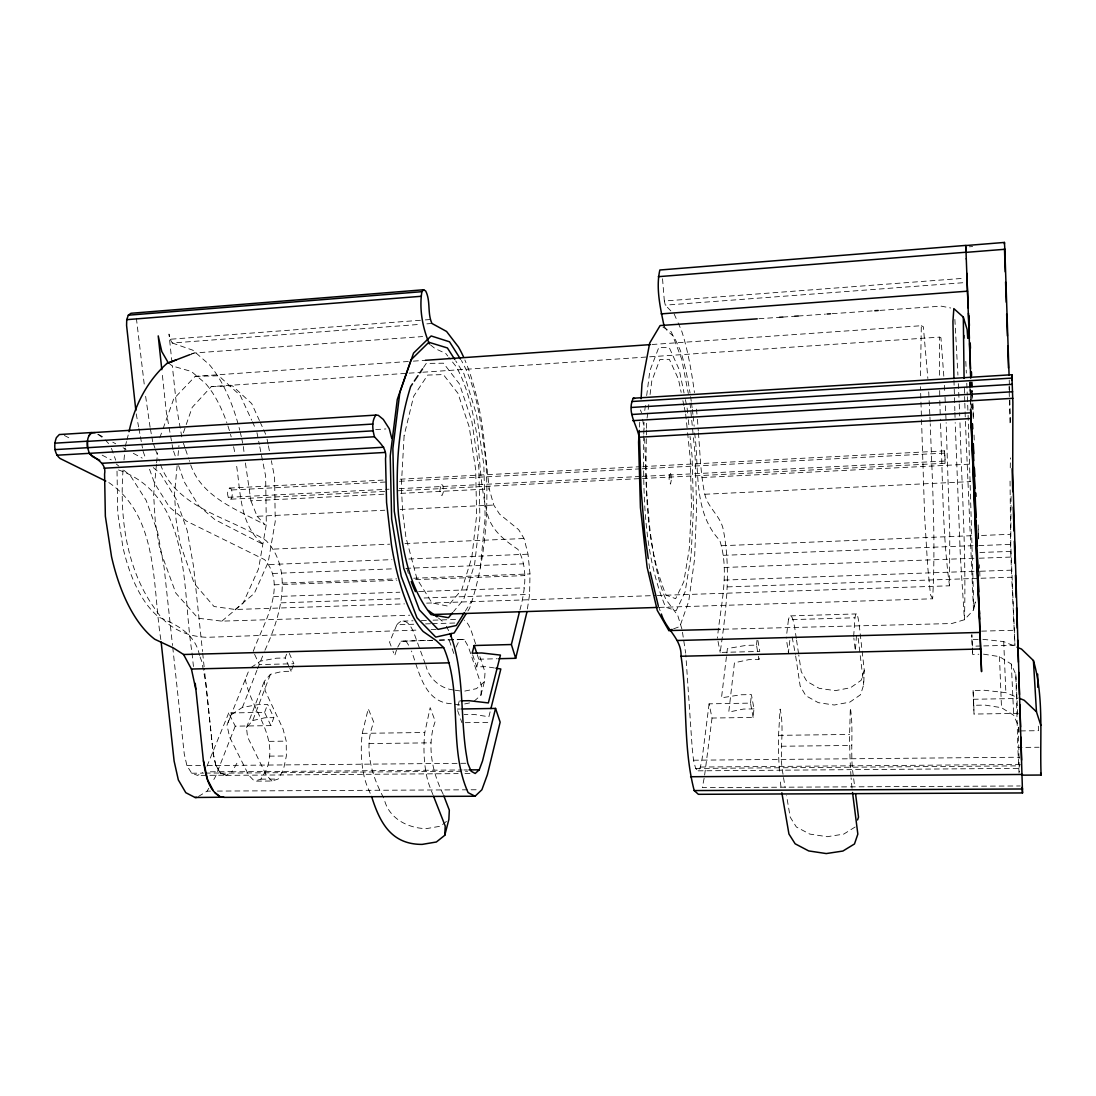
<?xml version="1.0" encoding="UTF-8"?>
<svg xmlns="http://www.w3.org/2000/svg" width="1096" height="1096" viewBox="0 0 1096 1096"><rect width="100%" height="100%" fill="white"/><g stroke="black" fill="none" stroke-linecap="round" stroke-linejoin="round"><path stroke-width="0.75" stroke-dasharray="5 3.75" d="M853.263 775.434C849.852 753.007 853.866 730.265 850.359 707.934L849.592 734.443A53.033 4.343 88.4 0 0 850.989 776.064M1010.06 481.089L1010.718 551.439L979.221 552.48M1010.265 467.841L1010.43 457.895M643.763 435.852C643.147 493.282 643.201 553.398 665.642 607.184L676.205 610.678L685.11 591.826L691.083 555.453L693.48 508.01L692.097 456.498L690.042 436.441M643.79 434.139L644.01 422.234M646.503 429.947C645.352 485.24 644.845 543.137 666.067 595.155L675.657 598.676L683.781 581.812L689.288 548.795L691.494 505.475L690.233 458.334L687.535 432.084M646.544 428.262L646.654 421.522M642.585 478.473L945.095 463.252L945.067 459.279L944.601 450.881L642.516 466.595M527.395 608.938L529.601 594.402L529.985 573.934L528.039 554.192L524.066 538.52L518.682 529.683L499.529 514.079L493.775 505.05L489.241 488.939L483.24 432.536A143.014 45.018 86.6 0 0 464.868 359.995M649.668 356.817L939.628 337.116L939.464 377.23M944.601 450.881L945.095 463.252M1011.074 496.488L1010.759 544.37L1014.937 645.16L982.605 645.955M519.942 609.951C525.094 590.525 528.505 567.454 517.901 549.356C504.064 540.068 490.186 529.258 486.98 511.846C480.774 488.2 480.322 463.635 477.445 439.469A121.862 38.374 86.6 0 0 455.977 366.379L448.839 357.378M657.326 595.484L949.533 585.798L949.78 534.807L946.149 422.645M783.037 774.242C778.653 752.61 784.9 730.498 780.105 709.071L778.53 735.348A52.512 6.398 88.7 0 0 779.612 773.406M795.655 656.025L800.149 685.932L805.82 695.713L818.287 702.659L834.275 705.016L849.852 702.125L860.566 694.713L863.703 684.685L864.265 670.273L859.593 628.323A50.265 3.959 88.2 0 0 854.962 617.774L788.449 619.72L786.216 638.173M652.01 344.5L921.325 325.718L920.421 378.243M853.661 636.392L854.962 617.774M264.958 650.257C280.014 617.733 294.29 570.263 266.177 540.698C229.311 516.6 171.771 507.996 158.838 459.06M253.245 651.408C262.711 624.487 287.988 586.62 264.643 559.672L186.21 520.956L169.483 507.188L154.605 483.363L148.837 467.321M639.448 427.111L639.749 422.111M659.271 607.39L932.641 598.786C935.82 540.492 932.312 482.021 930.257 423.727M474.061 701.235L480.911 695.248L481.528 685.795L468.198 646.352L464.197 639.393L450.881 639.763M480.911 695.248L484.418 681.657L485.049 672.191L479.267 654.846M698.426 432.742C700.125 453.278 700.481 474.034 704.824 494.255C707.715 507.654 720.469 515.887 723.209 529.327C731.347 570.071 726.018 611.787 720.182 652.421L759.788 651.449L757.884 640.311M694.617 432.989C699.536 468.937 692.645 511.695 719.757 540.355C729.95 572.098 720.387 606.157 717.414 638.201M177.114 465.704L174.511 494.255L176.059 519.504L180.045 543.602L194.266 583.497L214.008 606.513L235.256 609.486L404.438 603.882M178.018 455.621L178.936 445.551M123.04 470.033C119.478 518.435 126.602 570.893 156.303 610.705C167.414 628.035 187.005 636.762 207.199 637.297L417.494 630.09M123.999 459.895L125.108 448.072M156.454 464.471L153.618 494.734L155.344 522.641L159.824 549.247L175.867 593.155L198.061 618.213L221.858 621.144L409.808 615.226M156.618 462.786L157.564 452.703M480.281 567.906L485.144 518.052L483.843 464.91L476.555 414.754L463.964 373.791L455.689 360.872M753.13 717.428L750.527 703.111L709.098 703.838L712.03 718.044L753.13 717.428L753.98 708.893L751.404 694.59L740.786 694.782L721.497 697.823L727.415 648.544L746.184 645.38L756.514 645.106L758.158 654.655M753.98 708.893L743.444 709.071L728.772 712.058L734.443 662.765L748.732 659.669L758.98 659.422L759.295 656.23M856.483 635.502L855.346 650.914L853.853 638.009M750.527 703.111L751.404 694.59M756.514 645.106L757.007 640.324M712.03 718.044L704.413 776.776M647.078 418.138L649.01 402.944M650.079 394.492L651.791 380.983L659.915 359.406L669.355 359.351L678.397 379.052L681.164 392.382M709.098 703.838L702.235 757.939L700.426 767.049L698.097 770.831L695.631 768.447L693.521 760.213L692.165 747.595L685.822 654.833M644.763 410.466L645.407 405.506M646.681 395.574L649.86 370.763L658.874 347.295L669.272 347.61L679.178 369.558L684.014 392.971M443.277 794.449C432.112 771.913 426.563 745.609 435.235 721.291L430.166 707.673L424.796 732.498A49.69 15.947 89.9 0 0 429.851 786.846L432.92 794.682M789.846 640.407L788.435 652.558L786.462 639.776M383.641 797.833C371.215 774.899 363.475 747.458 373.777 722.237L368.256 708.756L362.255 733.347A49.238 17.522 -89.8 0 0 367.598 787.188L370.941 794.943M965.384 421.371L973.481 610.034L975.358 601.937L973.481 610.034L964.439 619.733L951.794 623.528L719.99 629.296M704.112 778.324L702.317 787.627L1020.212 785.969M293.317 665.245L291.098 671.245L282.165 671.451L270.438 674.3L264.259 681.411L265.191 690.823L283.056 729.032L286.22 741.129L286.357 755.966L283.385 769.913L278.124 779.051L271.863 781.023L254.45 781.147L248.765 775.242L229.667 737.211L226.982 725.127L249.066 669.985M245.244 679.054C250.82 709.66 279.823 736.896 266.301 769.899L260.862 779.174L254.45 781.147M490.104 711.852L488.871 716.798L473.842 714.387L464.129 714.537M125.273 446.387L126.52 441.496M126.944 439.866L128.629 433.331M494.323 667.957L486.199 666.669L476.733 666.889L478.774 659.203L477.253 654.641M459.279 700.865L457.073 709.071L460.416 709.016M864.265 670.273L861.155 680.315L850.523 687.74L835.275 690.658L819.205 688.343L806.848 681.411L801.231 671.629L798.765 655.024M396.478 650.051L394.711 655.641L392.998 651.147M183.361 432.824L192.197 407.37L211.295 386.6L407.452 373.27M159.783 437.825L162.564 430.057M163.126 428.495L173.689 398.958L195.198 376.353L411.671 361.255M270.876 725.62L264.602 712.373L228.721 712.989L235.243 726.168L270.876 725.62L273.849 717.647L267.616 704.399L258.423 704.564L242.435 707.358L231.407 714.619L226.982 725.127M264.602 712.373L267.616 704.399M289.125 666.82L285.166 657.97L286.864 653.476M271.863 781.023L266.273 775.105L247.545 736.964L246.477 727.593L252.724 720.552L270.438 674.3M236.859 763.268L232.037 771.803L462.197 769.954M246.477 727.593L264.259 681.411M235.243 726.168L215.46 776.667L212.131 782.448M242.435 707.358L256.93 670.355M257.533 668.82L264.341 651.846M228.721 712.989L206.993 766.186M413.74 624.24L396.889 624.747L389.56 642.16L392.423 649.654M456.018 647.092L459.745 639.598L464.197 639.393M397.738 647.174L401.04 641.215L432.578 640.27M198.431 796.477L207.117 791.134L208.788 788.243M467.896 610.979L469.609 608.225C486.117 560.138 488.967 509.037 485.692 458.649C480.706 425.549 478.144 390.149 461.402 360.515M465.279 611.171L471.595 601.115M423.481 367.489L426.234 363.406L443.51 363.201L459.484 384.011L471.787 420.974L478.856 467.828L479.884 517.764L474.678 563.851L463.772 599.252L453.566 611.554M230.681 499.187L231.818 497.927L232.53 492.611L230.804 488.323L229.502 488.076L227.667 491.762L227.639 494.68L228.269 497.324L230.681 499.187L386.217 491.364M484.418 681.657L476.459 688.658L463.211 691.412M235.256 609.486L254.286 593.429L268.205 562.262L275.233 521.477L274.603 477.253L271.342 460.717M221.858 621.144L243.052 603.238L258.505 568.961L266.314 524.381L265.643 476.13L259.629 446.017M446.469 821.384L440.496 826.192L426.344 828.631C407.931 828.329 388.792 818.438 384.299 799.381M251.053 667.546L260.547 661.107L276.178 658.203L285.166 657.97M855.168 827L843.687 834.125L827.192 836.7L809.78 834.083L796.354 826.973L790.216 817.191L786.572 795.723M200.061 656.956L201.774 661.409L205.733 682.849L213.213 753.801L215.816 765.529L220.447 773.173L226.214 775.365L232.092 771.625L208.678 771.817M172.73 647.188L184.251 753.938L186.923 765.625L191.69 773.228L197.636 775.406L202.459 772.57M191.43 354.063L194.239 352.981L422.631 336.568M189.896 354.638L194.239 352.981M673.574 628.844L679.863 626.528L688.74 601.17L694.508 559.727L696.631 508.407L695.028 453.607L689.891 401.725M252.724 720.552L264.711 717.798L273.849 717.647M464.69 703.933L472.91 702.235M969.316 246.819L972.659 246.545M662.532 278.74L664.34 301.016L963.781 278.288M171.99 362.625L168.989 334.075L170.154 339.253L423.618 320.032M425.317 319.909L430.427 319.525M664.34 301.016L665.327 305.154L963.959 282.658M170.154 339.253L172.278 342.993L420.083 324.361M426.878 323.854L431.961 323.471M413.384 361.146L425.317 360.31M758.953 318.717L779.407 317.319M782.804 317.073L794.737 316.251M798.148 316.018L825.398 314.141M832.22 313.675L874.813 310.73M879.924 310.387L941.259 306.154L950.698 307.99M409.164 373.161L421.097 372.352M422.809 372.229L647.955 356.926M375.681 429.564L385.888 428.947M229.502 488.076L386.518 479.911M400.163 479.199L640.804 466.677M231.9 489.967L389.19 481.843M399.451 481.308L640.502 468.841M642.215 468.745L944.821 453.1M228.269 497.324L389.039 489.186M399.3 488.665L640.448 476.472M642.146 476.376L944.875 461.06M398.177 490.761L640.872 478.555M701.892 477.541L970.015 464.142M245.408 462.978L250.916 500.831L385.395 494.118M400.711 493.364L489.241 488.939M704.824 494.255L970.741 481.596M250.916 500.831L257.122 516.285L384.806 510.229M400.136 509.503L493.775 505.05M273.973 549.082L389.655 544.191M404.972 543.548L524.066 538.52M721.716 545.712L976.714 535.506M978.139 529.957L978.413 535.588L1010.498 534.3M269.301 564.55L391.902 559.631M408.808 558.987L528.039 554.192M211.295 386.6L232.366 385.792L251.71 403.588L259.423 420.522M723.278 555.33L977.111 545.52M978.824 545.603L1010.759 544.37M272.671 573.468L393.82 568.797M405.767 568.345L523.504 563.81M282.097 583.099L396.642 578.866M413.74 578.236L529.985 573.934M724.155 567.481L977.591 558.138M979.303 558.22L1011.183 557.056M274.178 584.812L396.875 580.305M415.617 579.62L524.669 575.606M724.209 580.085L974.632 571.29M1011.69 570.153L979.756 571.263L979.523 564.741M273.589 596.621L399.862 592.21M418.631 591.552L524.422 587.853M727.347 586.894L979.345 578.318M981.043 578.25L1011.69 577.208L1014.937 645.16M281.124 602.841L401.958 598.731M424.084 597.991L529.601 594.402M426.645 603.143L655.627 595.539M431.166 629.625L438.003 629.392M402.986 621.09L413.014 620.788M421.357 620.528L426.371 620.377M433.043 620.172L456.429 619.459M425.549 623.898L430.605 623.734M432.29 623.692L455.895 622.98M790.572 615.884L856.36 613.924M439.236 640.078L449.223 639.804M401.04 641.215L432.906 640.338M439.619 640.16L459.745 639.598M981.591 631.145L1014.595 630.255M195.198 376.353L218.775 375.777L240.312 395.505L251.655 420.179M980.906 645.996L972.385 646.202L971.837 634.694L971.878 639.598L978.166 639.434M478.774 659.203L497.228 658.751M972.426 651.106L972.59 654.394L978.824 654.257M1018.28 713.386L974.015 714.058L973.084 690.48L984.427 690.275L1005.868 692.672L1018.088 697.741M459.758 704.947L452.977 703.975M973.289 699.262L1017.951 698.495M973.084 690.48L973.796 705.276L985.044 705.098L1001.497 707.687L1013.704 715.263L1018.321 725.689M465.279 722.689L488.528 722.346M362.255 733.347L424.796 732.498M1020.472 730.922L1038.433 730.69L1038.282 723.922M269.15 741.348L286.22 741.129M778.53 735.348L849.592 734.443M368.968 743.581L430.947 742.828M781.256 746.239L851.578 745.458M983.496 654.148L999.484 656.627L1011.334 664.135L1015.828 674.547L1017.814 747.458L1039.049 747.239M269.287 756.144L286.357 755.966M693.521 760.213L1019.842 757.213M186.923 765.625L200.554 765.501M207.363 765.433L215.885 765.364L220.515 772.995L226.283 775.187L197.636 775.406M215.816 765.529L466.047 763.268M700.426 767.049L1021.253 764.433M463.896 769.94L467.307 769.913M695.631 768.447L1020.006 765.857M191.69 773.228L203.555 773.132M205.253 773.118L220.515 772.995M220.447 773.173L467.691 771.228M698.097 770.831L1019.883 768.365M226.214 775.365L458.142 773.625M464.964 773.571L470.074 773.529M260.862 779.174L278.124 779.051M207.117 791.134L210.528 791.107M217.364 791.079L478.473 789.75M982.879 639.324L1003.703 641.585L1015.567 646.572M453.388 689.959C440.332 688.494 428.933 678.506 425.919 665.656M455.018 690.192L461.567 691.165M451.319 703.728C424.111 702.344 419.083 671.341 411.48 651.01M168.277 362.803L172.346 365.982L191.362 371.462L205.61 383.531A117.162 54.389 85.8 0 1 226.845 422.7M939.628 337.116L940.93 337.719L943.875 377.051M921.325 325.718L923.353 326.759L927.86 378.517M118.505 469.937C192.403 495.776 181.868 590.141 191.841 651.353M64.322 435.441L71.884 439.386M102.161 455.155L111.244 459.882M98.092 434.249L105.435 438.222M112.792 442.195L115.724 443.784M123.067 447.757L126.013 449.36M133.356 453.333L142.165 458.101M97.887 434.345L104.161 438.825M172.278 342.993L192.828 350.199L209.418 364.721A137.493 63.801 85.8 0 1 239.736 430.139M662.943 327.142L671.369 331.965L681.712 359.132L688.315 393.533M108.805 482.555C159.386 516.723 152.276 587.73 160.975 640.379M430.481 344.87L434.906 348.473L445.784 353.515L447.826 356.09M438.373 617.966L444.866 623.309M116.34 464.06L118.889 466.156M123.971 470.348L130.342 475.582L146.069 500.214L157.536 531.642L164.126 567.564L172.538 645.503M153.276 467.595L160.687 473.924L175.963 498.694L187.115 530.286L193.554 566.385L202.513 651.49M670.834 310.88L665.327 305.154M257.122 516.285L265.177 524.874C236.106 509.037 198.801 496.269 189.348 460.526M105.202 439.921L109.326 444.318M664.108 326.252L667.464 331.088L674.013 336.65L680.26 350.254A126.026 22.769 87.2 0 1 690.055 393.122M405.958 640.996L410.315 647.887M932.641 598.786L930.49 594.772L927.654 566.057L924.627 516.353L920.462 386.737M446.36 626.227L449.333 632.05M254.601 654.326L259.355 664.587L293.879 663.738L289.303 653.422M252.368 421.727L255.916 429.427M260.122 422.056L262.93 428.221M263.629 429.755L266.438 435.92M674.122 313.908L677.438 321.361M678.109 322.841L681.424 330.293A147.919 26.715 87.2 0 1 694.453 392.615M289.782 668.286L291.098 671.245M199.486 655.476C195.746 634.598 176.99 624.473 159.084 617.308A118.724 55.992 86.2 0 1 122.903 547.068L117.752 513.01L116.984 469.143M640.461 409.959L641.53 412.767M658.354 606.047L660.751 612.404M425.344 664.094L414.452 634.392A46.84 16.043 89 0 0 396.889 624.747M111.436 448.374L115.738 460.197M143.083 451.292L145.96 459.306M457.607 710.592L461.95 722.744M153.303 443.442L154.961 448.127M155.509 449.689L158.276 457.498M949.533 585.798C942.039 530.902 942.848 474.664 940.341 419.206M449.305 640.516L454.045 654.134M173.565 451.155L175.812 457.594M178.607 465.663L184.21 481.788L198.664 505.736L214.885 519.6L263.574 544.589C239.147 525.395 240.75 491.077 236.215 463.293M183.429 443.236L185.046 447.949M185.58 449.524L188.813 458.95M472.636 654.737L476.733 666.889M475.582 643.804L471.897 632.762A47.251 14.577 88.9 0 0 464.279 620.185M681.918 629.022L677.739 615.363L666.231 599.937A127.848 23.495 87.3 0 1 649.257 523.162L646.27 486.158L644.654 438.427M136.383 318.265L144.425 385.874M792.148 637.05L795.408 654.367M215.885 765.364L213.282 753.623L204.308 668.519M682.904 400.711L683.945 405.712M684.288 407.37L685.329 412.37M685.397 399.656L686.439 404.671M256.957 432.646L259.3 444.346M267.082 439.222L268.068 444.181M268.397 445.839L269.698 452.456M718.031 641.365L720.182 652.421M136.205 413.863L138.603 426.892M138.904 428.509L140.096 435.016M140.398 436.646L142.48 448.031M150.097 427.276L145.33 394.272M150.385 428.892L151.563 435.386M151.864 437.003L152.741 441.88M173.004 449.538L166.304 411.932L162.167 373.065M181.785 436.838L176.894 409.123L172.346 365.982M858.195 638.283L863.703 684.685M758.432 656.244L758.98 659.422M682.466 632.214L685.671 653.189M783.503 777.571L785.174 787.476M642.585 419.247L644.16 428.974M796.299 638.406L795.066 630.104A49.8 5.823 88.3 0 0 788.449 619.72M796.545 640.078L798.518 653.367M648.996 563.7L649.955 570.454M243.312 446.538L244.148 453.114M853.688 778.777L854.729 787.106M192.019 653.038L193.444 666.505M202.691 653.189L204.13 666.806M687.124 408.013L688.151 418.055M688.329 419.727L689.014 426.413M685.671 414.041L687.356 430.44M697.467 419.275L698.303 431.057M954.876 319.443L957.931 375.106M970.001 387.655L969.686 382.559L970.138 391.587M970.111 389.34L970.426 394.437M970.522 396.135L970.837 401.218M970.933 402.917L971.248 408.013M944.355 385.367L944.848 393.697M1019.033 773.05L1017.814 747.458M964.507 335.184L964.686 338.39M1010.718 551.439L1011.69 577.208M1018.951 727.045L1019.28 733.882M1015.828 674.547L1017.896 717.168M971.878 639.598L972.344 649.462M928.723 391.902L929.846 415.343M929.929 417.028L930.175 422.056M1011.334 664.135L1013.704 715.263M965.809 361.406L966.357 373.078M958.315 383.614L959.164 402.314M945.012 397.067L946.081 420.933M1003.703 641.585L1005.868 692.672M966.782 383.216L967.275 395.053M967.343 396.738L967.563 401.821M978.413 535.437L978.55 538.917M971.563 395.519L972.111 409.068M969.782 381.846L970.837 408.479M959.233 404.027L959.712 415.973M959.986 422.796C961.767 488.378 966.316 554.234 964.439 619.733L960.343 555.754L955.191 422.59M999.484 656.627L1001.497 707.687M978.153 524.847L978.673 537.78M972.029 381.833L972.412 391.683M972.481 393.327L972.673 398.245M967.7 405.205L968.028 413.658M968.097 415.343L973.837 608.129M978.577 535.41L978.701 538.725M972.864 403.177L973.481 419.946M974.043 435.044L974.303 441.757M973.275 418.562L972.974 410.247A131.52 0.932 87.9 0 0 972.577 400.177M971.042 382.107L971.426 392.135M970.837 381.614L971.494 398.684M1009.224 380.038L1009.375 384.997M1009.43 386.641L1009.635 393.245M1009.032 386.504L1009.142 389.861M979.742 571.112L979.947 577.674M964.357 388.258L964.562 394.875M964.617 396.533L964.768 401.506M964.823 403.164L965.343 419.713M953.972 380.202L954.849 410.712M954.904 412.411L955.054 417.494M939.806 400.588L940.3 417.508M1009.841 399.848L1010.471 423.44M1009.183 391.573L1010.019 423.864M972.426 647.846L972.59 654.394M973.796 705.276L974.015 714.058M1018.348 727.347L1019.294 771.858M939.669 390.573L939.765 397.245M240.134 431.755A137.493 63.801 85.8 0 1 241.284 436.66M241.641 438.29A137.493 63.801 85.8 0 1 242.668 443.236M227.913 425.878A117.162 54.389 85.8 0 1 231.188 436.852M233.585 446.716A117.162 54.389 85.8 0 1 234.941 453.388M408.397 573.441A123.56 39.552 86.9 0 1 406.301 566.522M971.878 382.285A131.52 0.932 87.9 0 1 972.522 398.506M696.44 409.137A147.919 26.715 87.2 0 1 697.138 415.891M690.576 396.56A126.026 22.769 87.2 0 1 691.247 401.273M691.466 402.876A126.026 22.769 87.2 0 1 692.11 407.753M692.316 409.411A126.026 22.769 87.2 0 1 692.905 414.411M693.097 416.096A126.026 22.769 87.2 0 1 694.138 426.262M780.982 786.983A52.512 6.398 88.7 0 1 780.023 778.365M852.03 788.202A53.033 4.343 88.4 0 1 851.113 777.9M404.109 435.729L401.3 486.213L402.725 512.435L405.958 537.478L417.001 578.962L431.975 602.923L447.853 606.102L461.827 589.593L471.828 557.453L476.623 515.367L475.691 469.677L469.198 426.878L457.923 393.272L443.346 374.572L427.659 375.079L413.63 396.314L404.109 435.729M671.259 480.212L670.533 484.117L669.067 479.212L669.752 472.171L670.875 474.253L671.259 480.212M443.51 491.556L442.195 495.365L441.209 495.132L439.866 490.679L441.181 483.829L443.003 485.816L443.51 491.556"/><path stroke-width="1.5" d="M463.485 356.844A143.014 45.018 86.6 0 0 458.429 346.953L446.565 331.458L431.961 323.471C427.221 313.264 430.81 301.112 425.7 291.029L423.659 289.755L421.878 291.687C419.11 309.113 422.577 327.8 429.372 343.966M1011.69 380.216L1011.882 374.722L633.255 398.232C625.583 414.658 640.352 427.796 639.735 443.62L641.064 489.241L644.667 533.286L648.27 558.631M1022.678 775.16L1041.077 775.036C1039.652 737.033 1044.214 697.33 1033.418 660.532L1021.499 649.065L1017.047 647.188M423.659 289.755L130.958 313.278L128.328 315.196L126.725 319.662L126.588 325.498L135.836 410.466M1004.402 243.997L1004.443 242.435L965.877 245.545M371.613 796.504C379.901 823.028 391.478 844.468 422.097 844.4L436.359 842.002L444.771 835.303L445.209 826.014L433.537 796.244M661.354 613.993C665.765 629.323 681.794 638.68 681.054 656.257C687.754 700.755 682.808 746.869 694.206 790.572L698.385 794.312L1022.527 792.942L1012.718 472.664L1012.868 402.259L1011.882 374.722M639.256 430.44L638.584 442.113L640.42 507.462L647.12 567.221L657.271 610.404L668.861 630.57L719.99 629.296M641.091 398.793L641.968 383.792L649.709 343.021L660.135 325.539L757.254 318.84M664.108 326.252C660.436 308.168 655.696 288.18 659.847 270.013L965.877 245.394L966.042 252.368L1004.84 249.285L1004.443 242.435M462.087 708.989L495.556 708.413L500.146 722.168L487.378 774.68L481.898 789.737L475.075 796.23L468.129 792.641C447.757 747.212 463.293 693.426 443.675 647.626L436.331 640.667L423.152 631.502A145.371 46.648 86.9 0 1 391.464 544.959L386.573 502.571L385.518 458.594C387.272 448.771 379.997 443.058 374.448 436.756C372.585 429.796 371.366 421.302 375.846 415.096L378.243 415.288L383.299 419.412L389.286 428.755L391.683 438.058M498.913 658.71L515.682 658.299L526.902 612.171M495.556 708.413L482.528 760.967L479.24 769.817L475.185 773.488L471.102 771.214L467.759 763.254L465.773 751.061C460.347 712.099 464.156 670.821 450.072 633.515M515.682 658.299L511.38 644.53L519.531 611.595M490.926 708.55L500.831 668.998L495.954 668.218M129.04 431.701C134.466 405.863 147.056 381.161 166.921 363.447L176.538 359.748M444.771 835.303L448.867 819.452L449.319 810.15L443.88 796.025M511.38 644.53L474.198 645.517L472.129 653.216L481.665 652.969L500.434 655.093L488.35 702.933L469.061 700.687L460.909 700.837M87.502 447.839C87.132 442.592 86.981 435.961 91.79 432.523L59.335 434.537L56.389 437.647C53.704 444.442 53.964 453.58 60.047 458.471L105.764 481.048M450.511 636.297L451.305 633.474M857.552 819.959L858.51 817.137L855.565 793.778M195.239 683.342L203.404 760.953C205.473 773.543 207.637 789.353 219.734 796.422C221.762 797.422 226.077 797.477 221.529 796.847M223.885 797.189L195.074 797.491L185.786 792.682L178.333 779.927L174.113 761.062L161.153 642.078M88.844 435.811L91.694 432.687L375.846 415.096M466.184 613.719L454.155 632.981L435.742 637.105L417.014 617.856L401.259 576.4L391.642 518.929L390.231 455.922L397.273 399.478L411.11 359.721L428.865 342.281L447.401 347.953L454.772 359.433M464.389 612.609L456.265 625.528L438.003 629.392L419.439 609.979L403.821 568.536L394.286 511.243L392.875 448.552L399.848 392.491L413.548 353.09L431.153 335.951L449.524 341.801L460.484 359.077M412.507 383.805L410.671 386.518C397.684 427.961 395.259 471.801 398.506 514.901C402.794 549.726 408.52 586.387 430.988 614.568L448.456 617.719L452.538 612.787M414.343 381.079L418.001 375.64M419.823 372.928L422.577 368.845M953.945 378.545L952.945 321.32L953.835 308.606L963.316 317.128L964.083 378.421M166.921 363.447L189.896 354.638M668.861 630.57L671.999 629.419M128.328 315.196L421.878 291.687M658.271 276.685L966.042 252.217L965.905 247.764M126.725 319.662L420.837 296.317M661.121 313.881L967.508 291.18L966.809 273.26M425.317 360.31L650.312 344.624M779.407 317.319L782.804 317.073M794.737 316.251L798.148 316.018M827.11 314.018L830.508 313.785M874.813 310.73L878.211 310.497M632.118 401.492L1012.115 378.079M631.597 407.452L1012.403 384.312M54.8 443.181L87.406 441.195L87.598 447.675L89.379 453.484C95.982 459.293 106.682 462.827 104.586 474.13L105.353 516.243L111.545 556.754A139.658 66.02 86.2 0 0 154.796 639.269L173.278 647.9L183.566 654.504L191.43 669.04L195.759 689.137M87.31 441.373L372.818 424.056M631.83 414.48L1012.663 391.738M54.992 449.62L373.037 430.838M632.762 420.659L1012.841 398.314M56.923 455.224L374.448 436.756M195.074 797.491L196.979 797.381M638.502 431.769L970.768 412.795L970.59 409.329L974.097 474.541L981.55 671.643L971.248 425.248M102.284 463.266L383.751 447.223M639.406 437.222L971.001 418.535L970.768 412.795M104.12 468.225L385.121 452.443M433.728 614.472L657.559 607.444M677.41 640.489L979.947 632.447M183.566 654.504L443.675 647.626M681.054 656.257L980.673 648.996M191.43 669.04L449.401 662.82M469.006 769.899L479.24 769.817M690.59 776.735L1022.472 774.475M694.206 790.572L1022.732 788.997M223.817 797.367L475.075 796.23M91.694 432.687L95.16 432.66M633.255 398.232L634.707 398.506M1019.609 698.371L1024.198 700.262L1036.46 711.797L1040.83 725.388M99.709 460.279L92.516 456.58L89.475 453.319M219.214 795.956L214.816 792.545M428.399 610.513L437.071 616.911M212.843 789.805L207.582 779.736L203.472 760.775M168.277 362.803L161.811 351.597L158.221 335.897L161.811 369.695M658.354 606.047L650.202 572.153M474.198 645.517L476.733 653.12M963.316 317.128L967.124 329.444L967.741 338.376M1040.583 772.899L1041.077 775.036M781.845 792.805L788.942 834.015L795.148 843.797L808.697 850.921L826.261 853.565L842.893 851.044L854.483 843.961L857.839 834.125L852.537 792.49M1022.047 787.366L1022.527 792.942M975.824 493.036L976.043 496.392M1033.418 660.532L1036.46 711.797M968.289 308.113L967.508 291.18M968.891 315.812L969.398 325.539M972.097 423.947L972.344 428.687M974.426 468.225L974.851 476.418M973.33 443.825L973.769 453.58M973.029 443.907L973.755 460.704M979.66 619.185L978.016 589.799A133.507 0.959 87.9 0 1 974.522 508.928L971.001 418.535M972.508 423.864L972.714 428.892M974.029 467.252L974.892 488.542M1004.84 249.285L1009.073 375.092M970.535 368.722L969.59 343.541M970.659 372.065L970.851 377.079M968.467 313.182L969.412 338.472M970.714 378.189L966.275 258.779M975.098 493.46L976.002 517.23M976.125 520.614L977.084 546.082M977.276 551.165L978.029 571.537M978.344 580.017L978.783 591.895M979.468 610.554L979.591 613.952M1005.238 271.877L1004.484 248.6M1005.58 282.001L1006.265 302.249M1006.662 314.059L1007.402 336.006M1007.745 346.131L1008.457 368.009M1014.321 541.219L1015.06 563.371M1015.471 575.29L1016.211 597.443M1016.567 607.664L1017.252 628.118M1017.65 640.037L1018.403 662.19M1018.746 672.41L1019.486 694.563M1019.842 704.783L1020.582 726.936M1020.924 737.156L1021.609 760.09M966.042 252.217L966.275 258.93M1013.225 507.092L1013.978 530.998M1012.142 468.663L1012.745 491.72M1037.679 674.095L1037.816 687.343M415.398 591.621A123.56 39.552 86.9 0 1 411.206 581.565M970.22 342.966A131.52 0.932 87.9 0 1 970.467 348.323M971.453 372.01A131.52 0.932 87.9 0 1 971.604 375.586"/></g></svg>
